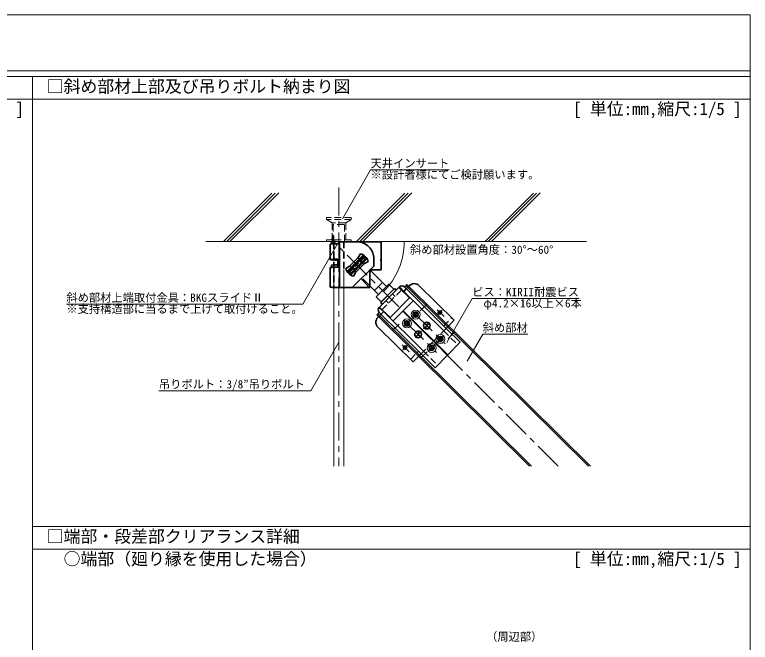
# Model space of a CAD drawing. Units: millimetres on the paper, enlarged 30 times, with parts at other scales. Extents: x -5790 to 5910, y -4184 to 4114.
# Drawn here: x 1987 to 5910, y 767 to 4114 of the extents above; entities that cross this region are included whole.
import ezdxf
from ezdxf.enums import TextEntityAlignment as Align

# ---------------------------------------------------------------- set-up
doc = ezdxf.new("R2010")
doc.units = ezdxf.units.MM
doc.header["$LTSCALE"] = 30
for name, pattern in [('CHAIN1', [8, 5, -1, 1, -1]), ('DASHED1', [1.8, 1.2, -0.6]), ('DOUBLE_CHAIN1', [8.8, 5, -1, 0.6, -0.6, 0.6, -1])]:
    doc.linetypes.add(name, pattern=pattern)
for name, color, linetype, lineweight in [('1-0_中心線', 4, 'CHAIN1', 9), ('1-1_吊り材', 7, 'Continuous', 18), ('1-4_斜め部材', 4, 'Continuous', 9), ('1-5_寸法', 4, 'Continuous', 9), ('1-6_文字', 7, 'Continuous', 18), ('1-7_金具', 6, 'Continuous', 35), ('1-9_躯体', 4, 'Continuous', 9), ('1-A_クリップ', 7, 'Continuous', 18), ('F-2', 3, 'Continuous', 18), ('F-6_文字', 7, 'Continuous', 18)]:
    doc.layers.add(name, color=color, linetype=linetype, lineweight=lineweight)
doc.styles.add('ＭＳ ゴシック', font='')
doc.styles.get('ＭＳ ゴシック').set_extended_font_data('MS Gothic')

msp = doc.modelspace()

# ---------------------------------------------------------------- linework, layer by layer
at = {"layer": '1-0_中心線'}
for p, q in [((3716.01, 3192.89), (3716.01, 1706.8)), ((4884.47, 1706.8), (3674.65, 2916.62))]:
    msp.add_line(p, q, dxfattribs=at)
at = {"layer": '1-1_吊り材'}
for p, q in [((3689.01, 2754.12), (3689.01, 1706.8)), ((3743.01, 2754.12), (3743.01, 1706.8))]:
    msp.add_line(p, q, dxfattribs=at)
at = {"layer": '1-4_斜め部材'}
for p, q in [((4078, 2674.69), (4065.14, 2661.67)), ((4072.93, 2669.55), (5047.24, 1706.8)), ((4077.99, 2674.68), (5057.49, 1706.8)), ((4733.11, 1706.8), (3917.73, 2512.5)), ((3930.61, 2525.53), (3917.75, 2512.51)), ((4743.35, 1706.8), (3922.8, 2517.62))]:
    msp.add_line(p, q, dxfattribs=at)
at = {"layer": '1-6_文字'}
for p, q in [((3734.59, 3026.02), (3884.59, 3285.83)), ((3884.59, 3285.83), (4304.59, 3285.83)), ((3716.01, 2904.12), (3522.71, 2569.31)), ((4292.06, 2366.42), (4426.6, 2599.45)), ((4426.6, 2599.45), (4996.6, 2599.45)), ((3522.71, 2569.31), (2262.71, 2569.31)), ((4399.72, 2265.41), (4482.87, 2409.44)), ((4482.87, 2409.44), (4722.87, 2409.44)), ((3716.01, 2367.39), (3566.01, 2107.58)), ((3566.01, 2107.58), (2756.01, 2107.58))]:
    msp.add_line(p, q, dxfattribs=at)
msp.add_arc((3687.15, 2904.12), 377.52, 315, 0, dxfattribs=at)
at = {"layer": '1-7_金具', "linetype": 'DASHED1'}
for p, q in [((3689.01, 2904.12), (3689.01, 2754.12)), ((3743.01, 2904.12), (3743.01, 2754.12)), ((3689.01, 2900.86), (3689.01, 2813.99)), ((3819.05, 2805.34), (3838.14, 2786.24)), ((3822.7, 2808.98), (3841.79, 2789.89)), ((3689.01, 2777.31), (3689.06, 2659.22)), ((3782.28, 2768.58), (3801.37, 2749.49)), ((3785.93, 2772.23), (3805.02, 2753.13)), ((3878.01, 2659.06), (3878.01, 2659.06)), ((3946.22, 2541.32), (4049.54, 2645.88)), ((4051.65, 2648.02), (4037.99, 2661.51)), ((4074.96, 2651.97), (4061.46, 2638.32)), ((4002.14, 2625.23), (4015.8, 2611.74)), ((3944.11, 2539.18), (3930.45, 2552.68)), ((3966.3, 2588.96), (3979.95, 2575.46)), ((3940.43, 2515.83), (3953.92, 2529.49)), ((4274.69, 2454.61), (4317.08, 2497.5)), ((4222.14, 2374.1), (4288.35, 2441.11)), ((4274.86, 2427.45), (4349.54, 2353.65)), ((4153.82, 2304.97), (4220.03, 2371.97)), ((4206.37, 2385.47), (4208.48, 2387.6)), ((4097.78, 2275.57), (4140.16, 2318.46)), ((4167.32, 2318.62), (4242, 2244.82))]:
    msp.add_line(p, q, dxfattribs=at)
at = {"layer": '1-7_金具'}
for p, q in [((3669.81, 2890.22), (3669.81, 2807.4)), ((3675.81, 2902.23), (3675.81, 2891.25)), ((3689.01, 2888.96), (3689.02, 2888.96)), ((3719.01, 2902.23), (3812.01, 2902.23)), ((3719.01, 2669.92), (3719.01, 2892.37)), ((3812.01, 2902.23), (3941.01, 2902.23)), ((3941.01, 2752.53), (3941.01, 2902.23)), ((3759.63, 2745.94), (3845.35, 2831.62)), ((3819.23, 2818.71), (3831.11, 2839.28)), ((3845.35, 2831.62), (3864.44, 2812.53)), ((3845.35, 2823.14), (3845.35, 2831.62)), ((3709.98, 2809.52), (3710.29, 2767.48)), ((3768.12, 2745.94), (3845.35, 2823.14)), ((3819.23, 2818.71), (3772.57, 2772.04)), ((3864.44, 2812.53), (3778.72, 2726.85)), ((3855.95, 2812.53), (3778.72, 2735.33)), ((3812.03, 2779.23), (3801.43, 2789.84)), ((3851.51, 2786.43), (3804.84, 2739.77)), ((3812.03, 2779.23), (3822.64, 2789.84)), ((3817.12, 2816.59), (3849.38, 2784.31)), ((3833.25, 2800.44), (3847.68, 2814.87)), ((3845.35, 2823.14), (3855.95, 2812.53)), ((3851.51, 2786.43), (3872.08, 2798.31)), ((3855.95, 2812.53), (3864.44, 2812.53)), ((3902.11, 2773.5), (3902.11, 2812.23)), ((3941.01, 2809.23), (3939.21, 2809.23)), ((3941.01, 2752.53), (3941.01, 2803.23)), ((3669.81, 2765.36), (3669.81, 2660.67)), ((3675.81, 2778.63), (3675.81, 2766.39)), ((3772.57, 2772.04), (3751.99, 2760.16)), ((3778.72, 2726.85), (3759.63, 2745.94)), ((3768.12, 2745.94), (3759.63, 2745.94)), ((3778.72, 2735.33), (3768.12, 2745.94)), ((3774.69, 2774.16), (3806.95, 2741.88)), ((3790.82, 2758.03), (3776.39, 2743.6)), ((3902.03, 2773.39), (3787.4, 2658.76)), ((3812.03, 2779.23), (3801.43, 2768.63)), ((3812.03, 2779.23), (3822.64, 2768.63)), ((3878.16, 2755.51), (3969.75, 2663.89)), ((3941.01, 2752.53), (3881.03, 2752.53)), ((3881.03, 2752.53), (3881.03, 2658.76)), ((3892.62, 2752.53), (3886.59, 2757.95)), ((3778.72, 2735.33), (3778.72, 2726.85)), ((3804.84, 2739.77), (3792.96, 2719.19)), ((3719.01, 2658.76), (3719.01, 2669.92)), ((3877.89, 2658.76), (3834.92, 2706.28)), ((3843.21, 2705.61), (3927.31, 2621.47)), ((3906.1, 2642.69), (3948.54, 2685.11)), ((4092.04, 2669.26), (4074.96, 2651.97)), ((4142.95, 2669.56), (4330.73, 2484)), ((3719.01, 2658.76), (3881.03, 2658.76)), ((4037.99, 2661.51), (3930.45, 2552.68)), ((3941.91, 2581.45), (4009.48, 2649.64)), ((4035.88, 2659.38), (4092.22, 2603.71)), ((4051.65, 2648.02), (4049.54, 2645.88)), ((4051.65, 2648.02), (4274.86, 2427.45)), ((4065.14, 2661.67), (4288.35, 2441.11)), ((3941.73, 2581.59), (3914.58, 2608.75)), ((4092.22, 2603.71), (3988.89, 2499.15)), ((3993.49, 2597.7), (4020.64, 2570.54)), ((3932.56, 2554.81), (3988.89, 2499.15)), ((4111.82, 2588.55), (4059.11, 2535.2)), ((3923.35, 2498.54), (3940.43, 2515.83)), ((3930.61, 2525.53), (4153.82, 2304.97)), ((3938.29, 2517.94), (3940.43, 2515.83)), ((3944.11, 2539.18), (3946.22, 2541.32)), ((3944.11, 2539.18), (4167.32, 2318.62)), ((3951.79, 2531.59), (3953.92, 2529.49)), ((4004.28, 2479.72), (4057, 2533.07)), ((4220.03, 2371.97), (4057, 2533.07)), ((4222.14, 2374.1), (4059.11, 2535.2)), ((4288.35, 2441.11), (4330.73, 2484)), ((3923.65, 2447.63), (4111.44, 2262.07)), ((4288.35, 2441.11), (4363.04, 2367.31)), ((4220.03, 2371.97), (4222.14, 2374.1)), ((4220.03, 2371.97), (4294.72, 2298.17)), ((4222.14, 2374.1), (4296.83, 2300.3)), ((4363.04, 2367.31), (4296.83, 2300.3)), ((4111.44, 2262.07), (4153.82, 2304.97)), ((4153.82, 2304.97), (4228.51, 2231.16)), ((4228.51, 2231.16), (4294.72, 2298.17))]:
    msp.add_line(p, q, dxfattribs=at)
at = {"layer": '1-7_金具', "linetype": 'CHAIN1'}
for p, q in [((4149.25, 2535.09), (4182.81, 2569.05)), ((4105.94, 2533.2), (4282.46, 2358.77)), ((4108.03, 2497.64), (4140.34, 2530.35)), ((4239.39, 2540.51), (4276.66, 2503.68)), ((4240.88, 2512.58), (4266.55, 2538.56)), ((4059.55, 2486.25), (4236.07, 2311.83)), ((4062.43, 2451.5), (4096.2, 2485.67)), ((4003.92, 2430.7), (4036.88, 2464.05)), ((4167.78, 2438.6), (4200.1, 2471.3)), ((4122.18, 2392.46), (4155.95, 2426.63)), ((4272.65, 2399.61), (4238.07, 2364.61)), ((4298.62, 2387.48), (4332.19, 2421.45)), ((4194.74, 2320.76), (4228.5, 2354.93)), ((4053.83, 2352.73), (4091.11, 2315.89)), ((4054.8, 2324.27), (4081.92, 2351.71)), ((4153.3, 2283.1), (4186.25, 2316.45))]:
    msp.add_line(p, q, dxfattribs=at)
at = {"layer": '1-7_金具'}
for points in [[(3689.01, 2900.86), (3692.12, 2902.66), (3694.41, 2903.98)], [(3719.01, 2892.37), (3719.01, 2902.23), (3719.01, 2904.12)], [(3719.01, 2892.37), (3710.46, 2892.34), (3702.18, 2892.24), (3694.41, 2892.08), (3687.38, 2891.87), (3681.32, 2891.6), (3676.4, 2891.3), (3672.77, 2890.96), (3670.55, 2890.6), (3669.81, 2890.22)], [(3709.89, 2809.51), (3701.63, 2809.41), (3693.9, 2809.25), (3686.93, 2809.03), (3680.94, 2808.76), (3676.11, 2808.45), (3672.58, 2808.11), (3670.46, 2807.75), (3669.81, 2807.38), (3670.66, 2807.01), (3672.98, 2806.65), (3676.69, 2806.31), (3681.7, 2806.01), (3687.83, 2805.74), (3694.91, 2805.53), (3702.73, 2805.38), (3709.92, 2805.3)], [(3709.89, 2808.65), (3705.07, 2808.56), (3700.67, 2808.44), (3696.82, 2808.28), (3693.65, 2808.1), (3691.25, 2807.9), (3689.7, 2807.68), (3689.03, 2807.46), (3689.28, 2807.23), (3690.42, 2807.01), (3692.44, 2806.8), (3695.26, 2806.6), (3698.81, 2806.44), (3702.97, 2806.3), (3707.61, 2806.19), (3709.91, 2806.16)], [(3939.21, 2809.23), (3939.21, 2803.23), (3941.01, 2803.23)], [(3710.2, 2767.47), (3701.93, 2767.38), (3694.18, 2767.22), (3687.18, 2767), (3681.15, 2766.73), (3676.26, 2766.43), (3672.68, 2766.09), (3670.51, 2765.73), (3669.81, 2765.36)], [(3689.01, 2777.31), (3692.12, 2779.11), (3694.41, 2780.43)], [(3941.73, 2581.59), (4009.62, 2649.46), (3982.48, 2676.61), (3914.58, 2608.75)]]:
    msp.add_lwpolyline(points, dxfattribs=at)
at = {"layer": '1-7_金具', "linetype": 'DOUBLE_CHAIN1'}
msp.add_lwpolyline([(3719.02, 2658.77), (3710.48, 2658.8), (3702.2, 2658.9), (3694.42, 2659.05), (3687.4, 2659.27), (3681.33, 2659.53), (3676.42, 2659.84), (3672.79, 2660.18), (3669.83, 2660.66)], dxfattribs=at)
at = {"layer": '1-7_金具'}
for centre, radius in [((4124.78, 2514.59), 13.5), ((4254.12, 2525.97), 9), ((4078.39, 2467.65), 13.5), ((4184.53, 2455.55), 18), ((4138.14, 2408.61), 18), ((4257.08, 2383.86), 13.5), ((4068.56, 2338.19), 9), ((4210.7, 2336.91), 13.5)]:
    msp.add_circle(centre, radius, dxfattribs=at)
for centre, radius, start, end in [((3708.05, 2659.06), 245.31, 92.5588, 97.55402), ((3812.11, 2812.23), 90, 10.54723, 89.99998), ((3812.03, 2779.23), 63, 17.62668, 72.37388), ((3812.11, 2812.23), 90, 0, 10.54723), ((3702.85, 2595.43), 185.19, 87.75647, 98.39833), ((3812.03, 2779.23), 63, 197.62581, 252.37382), ((4117.64, 2643.95), 36, 45.34184, 135.34184), ((4013.75, 2645.41), 6, 315.25767, 135.25767), ((4051.65, 2648.02), 19.2, 45.34184, 135.34184), ((3944.11, 2539.18), 19.2, 135.34184, 225.34184), ((3946.17, 2577.23), 6, 135.25767, 315.25767), ((3948.95, 2473.24), 36, 135.34184, 225.34184)]:
    msp.add_arc(centre, radius, start, end, dxfattribs=at)
at = {"layer": '1-9_躯体'}
for p, q in [((3358.7, 3161.71), (3101.11, 2904.12)), ((3376.15, 3162.19), (3118.08, 2904.12)), ((3395.22, 3164.3), (3135.05, 2904.12)), ((4067.98, 3161.71), (3810.38, 2904.12)), ((4085.43, 3162.19), (3827.35, 2904.12)), ((4104.5, 3164.3), (3844.33, 2904.12)), ((4752.96, 3161.71), (4495.36, 2904.12)), ((4770.41, 3162.19), (4512.33, 2904.12)), ((4789.48, 3164.3), (4529.31, 2904.12)), ((5035.9, 2904.12), (3005.83, 2904.12)), ((3719.01, 2904.12), (3645.86, 2904.12)), ((3689.01, 2900.86), (3689.01, 2935.04))]:
    msp.add_line(p, q, dxfattribs=at)
at = {"layer": '1-9_躯体', "linetype": 'DASHED1'}
for p, q in [((3782.01, 3033.12), (3650.01, 3033.12)), ((3782.01, 3021.12), (3650.01, 3021.12)), ((3680.01, 3003.12), (3680.01, 2913.12)), ((3752.01, 3003.12), (3680.01, 3003.12)), ((3686.01, 2994.12), (3686.01, 2904.12)), ((3686.01, 2994.12), (3689.01, 2994.12)), ((3743.01, 2994.12), (3689.01, 2994.12)), ((3746.01, 2994.12), (3746.01, 2904.12)), ((3650.01, 2913.12), (3650.01, 2904.12)), ((3782.01, 2913.12), (3650.01, 2913.12)), ((3782.01, 2904.12), (3650.01, 2904.12)), ((3782.01, 2913.12), (3782.01, 2904.12))]:
    msp.add_line(p, q, dxfattribs=at)
for points in [[(3650.01, 3033.12), (3650.01, 3021.12), (3680.01, 3003.12)], [(3782.01, 3033.12), (3782.01, 3021.12), (3752.01, 3003.12), (3752.01, 2913.12)]]:
    msp.add_lwpolyline(points, dxfattribs=at)
at = {"layer": '1-A_クリップ'}
for p, q in [((4110.96, 2517.52), (4118.76, 2517.56)), ((4110.96, 2517.52), (4110.99, 2511.52)), ((4110.99, 2511.52), (4118.79, 2511.56)), ((4121.71, 2528.37), (4127.71, 2528.4)), ((4121.71, 2528.37), (4121.75, 2520.57)), ((4127.71, 2528.4), (4127.75, 2520.6)), ((4130.76, 2517.61), (4138.56, 2517.65)), ((4130.79, 2511.61), (4138.59, 2511.65)), ((4138.56, 2517.65), (4138.59, 2511.65)), ((4075.32, 2481.43), (4081.32, 2481.45)), ((4075.32, 2481.43), (4075.36, 2473.63)), ((4081.32, 2481.45), (4081.36, 2473.65)), ((4121.8, 2508.57), (4121.84, 2500.77)), ((4121.84, 2500.77), (4127.84, 2500.8)), ((4127.8, 2508.6), (4127.84, 2500.8)), ((4184.52, 2455.55), (4187.35, 2471.51)), ((4064.57, 2470.58), (4072.37, 2470.61)), ((4064.57, 2470.58), (4064.6, 2464.58)), ((4064.6, 2464.58), (4072.4, 2464.61)), ((4075.41, 2461.63), (4075.45, 2453.83)), ((4075.45, 2453.83), (4081.45, 2453.85)), ((4081.41, 2461.65), (4081.45, 2453.85)), ((4084.37, 2470.67), (4092.17, 2470.7)), ((4084.4, 2464.67), (4092.2, 2464.7)), ((4092.17, 2470.7), (4092.2, 2464.7)), ((4184.52, 2455.55), (4171.97, 2465.8)), ((4184.52, 2455.55), (4173.13, 2444.01)), ((4173.13, 2444.01), (4190.41, 2449.73)), ((4176, 2462.54), (4185.55, 2461.35)), ((4184.52, 2455.55), (4196.05, 2444.15)), ((4138.13, 2408.6), (4125.58, 2418.85)), ((4138.13, 2408.6), (4126.74, 2397.07)), ((4126.74, 2397.07), (4144.02, 2402.78)), ((4129.61, 2415.6), (4139.16, 2414.4)), ((4138.13, 2408.6), (4140.96, 2424.56)), ((4138.13, 2408.6), (4149.66, 2397.2)), ((4254.02, 2397.64), (4260.02, 2397.67)), ((4254.02, 2397.64), (4254.05, 2389.84)), ((4260.02, 2397.67), (4260.05, 2389.87)), ((4243.26, 2386.79), (4251.06, 2386.82)), ((4243.26, 2386.79), (4243.29, 2380.79)), ((4243.29, 2380.79), (4251.09, 2380.83)), ((4254.1, 2377.84), (4254.14, 2370.04)), ((4254.14, 2370.04), (4260.14, 2370.07)), ((4260.1, 2377.87), (4260.14, 2370.07)), ((4263.06, 2386.88), (4270.86, 2386.91)), ((4263.09, 2380.88), (4270.89, 2380.91)), ((4270.86, 2386.91), (4270.89, 2380.91)), ((4196.87, 2339.84), (4204.67, 2339.88)), ((4196.87, 2339.84), (4196.9, 2333.84)), ((4196.9, 2333.84), (4204.7, 2333.88)), ((4207.63, 2350.69), (4213.63, 2350.72)), ((4207.63, 2350.69), (4207.66, 2342.89)), ((4207.71, 2330.89), (4207.75, 2323.09)), ((4207.75, 2323.09), (4213.75, 2323.12)), ((4213.63, 2350.72), (4213.66, 2342.92)), ((4213.71, 2330.92), (4213.75, 2323.12)), ((4216.67, 2339.93), (4224.47, 2339.97)), ((4216.7, 2333.93), (4224.5, 2333.97)), ((4224.47, 2339.97), (4224.5, 2333.97))]:
    msp.add_line(p, q, dxfattribs=at)
for centre, radius in [((4124.77, 2514.59), 24), ((4078.38, 2467.64), 24), ((4184.52, 2455.55), 18.01), ((4184.52, 2455.55), 16.21), ((4138.13, 2408.6), 18.01), ((4138.13, 2408.6), 16.21), ((4257.08, 2383.85), 24), ((4210.69, 2336.91), 24)]:
    msp.add_circle(centre, radius, dxfattribs=at)
for centre, start, end in [((4118.75, 2520.56), 270.25765, 0.25767), ((4118.8, 2508.56), 0.25767, 90.25765), ((4130.75, 2520.61), 180.25767, 270.25767), ((4130.8, 2508.61), 90.25767, 180.25767), ((4072.36, 2473.61), 270.25765, 0.25767), ((4084.36, 2473.67), 180.25767, 270.25767), ((4072.41, 2461.61), 0.25767, 90.25765), ((4084.41, 2461.67), 90.25767, 180.25767), ((4251.05, 2389.82), 270.25765, 0.25767), ((4251.1, 2377.83), 0.25767, 90.25765), ((4263.05, 2389.88), 180.25767, 270.25767), ((4263.1, 2377.88), 90.25767, 180.25767), ((4204.66, 2342.88), 270.25765, 0.25767), ((4204.71, 2330.88), 0.25767, 90.25765), ((4216.66, 2342.93), 180.25767, 270.25767), ((4216.71, 2330.93), 90.25767, 180.25767)]:
    msp.add_arc(centre, 3, start, end, dxfattribs=at)
at = {"layer": 'F-2'}
for p, q in [((-5790.28, 4113.86), (5909.72, 4113.86)), ((5909.72, 4113.86), (5909.72, -4136.14)), ((-5790.28, 3813.86), (5909.72, 3813.86)), ((-5790.28, 3783.86), (5909.72, 3783.86)), ((2082.69, 3783.86), (2082.69, -3656.14)), ((-5790.28, 3663.86), (5909.72, 3663.86)), ((2082.69, 1383.86), (5909.72, 1383.86)), ((2082.69, 1263.86), (5909.72, 1263.86))]:
    msp.add_line(p, q, dxfattribs=at)

# ---------------------------------------------------------------- texts
at = {"layer": '1-5_寸法', "style": 'ＭＳ ゴシック'}
msp.add_text('（周辺部）', height=43.99, dxfattribs=at).set_placement((4500.8, 761.13), align=Align.BOTTOM_LEFT)
at = {"layer": '1-6_文字', "color": 4, "style": 'ＭＳ ゴシック'}
for s, p in [('天井インサート', (3884.59, 3285.83)), ('※設計者様にてご検討願います。', (3884.59, 3225.83)), ('斜め部材設置角度：30°～60°', (4095.1, 2825.28)), ('斜め部材上端取付金具：BKGスライドⅡ', (2262.71, 2569.31)), ('ビス：KIRII耐震ビス', (4426.6, 2599.45)), ('\u3000φ4.2×16以上×6本', (4426.6, 2539.45)), ('※支持構造部に当るまで上げて取付けること。', (2262.71, 2509.31)), ('斜め部材', (4482.87, 2409.44)), ('吊りボルト：3/8”吊りボルト', (2756.01, 2107.58))]:
    msp.add_text(s, height=43.99, dxfattribs=at).set_placement(p, align=Align.BOTTOM_LEFT)
at = {"layer": 'F-6_文字', "style": 'ＭＳ ゴシック'}
for s, p in [('□斜め部材上部及び吊りボルト納まり図', (2157.69, 3678.86)), ('[ 単位:mm,縮尺:1/30 ] ', (1092.69, 3558.86)), ('[ 単位:mm,縮尺:1/5 ] ', (4964.72, 3558.86)), ('□端部・段差部クリアランス詳細', (2157.69, 1278.86)), ('\u3000○端部（廻り縁を使用した場合）', (2157.69, 1158.86)), ('[ 単位:mm,縮尺:1/5 ] ', (4964.72, 1158.86))]:
    msp.add_text(s, height=65.98, dxfattribs=at).set_placement(p, align=Align.BOTTOM_LEFT)

doc.saveas('drawing.dxf')
